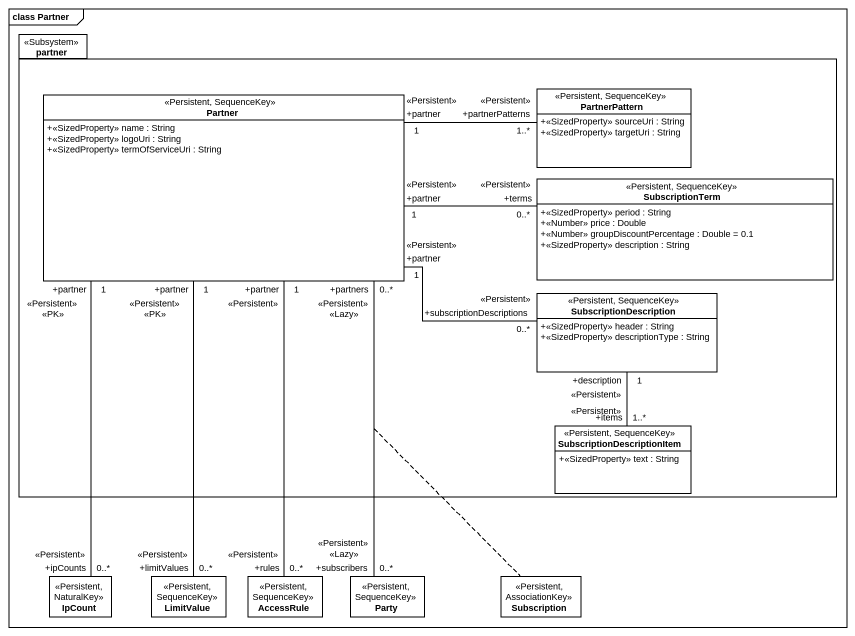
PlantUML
@startuml
mainframe class Partner
hide circle
hide empty members
skinparam classAttributeIconSize 0
package partner <<Subsystem>> {
  class Partner <<Persistent, SequenceKey>> {
    +<<SizedProperty>> name : String
    +<<SizedProperty>> logoUri : String
    +<<SizedProperty>> termOfServiceUri : String
  }
  class PartnerPattern <<Persistent, SequenceKey>> {
    +<<SizedProperty>> sourceUri : String
    +<<SizedProperty>> targetUri : String
  }
  class SubscriptionTerm <<Persistent, SequenceKey>> {
    +<<SizedProperty>> period : String
    +<<Number>> price : Double
    +<<Number>> groupDiscountPercentage : Double = 0.1
    +<<SizedProperty>> description : String
  }
  class SubscriptionDescription <<Persistent, SequenceKey>> {
    +<<SizedProperty>> header : String
    +<<SizedProperty>> descriptionType : String
  }
  class SubscriptionDescriptionItem <<Persistent, SequenceKey>> {
    +<<SizedProperty>> text : String
  }
}
class IpCount <<Persistent, NaturalKey>>
class LimitValue <<Persistent, SequenceKey>>
class AccessRule <<Persistent, SequenceKey>>
class Party <<Persistent, SequenceKey>>
class Subscription <<Persistent, AssociationKey>>
Partner "<<Persistent>>\n1\n+partner" -right- "<<Persistent>>\n1..*\n+partnerPatterns" PartnerPattern
Partner "<<Persistent>>\n+partner\n1" -right- "<<Persistent>>\n+subscriptionDescriptions\n0..*" SubscriptionDescription
Partner "+partner\n<<Persistent>>\n1" -- "+rules\n<<Persistent>>\n0..*" AccessRule
SubscriptionTerm "<<Persistent>>\n+terms\n0..*" -left- "<<Persistent>>\n+partner\n1" Partner
SubscriptionDescription "<<Persistent>>\n+description\n1" -- "<<Persistent>>\n1..*\n+items" SubscriptionDescriptionItem
IpCount "+ipCounts\n<<Persistent>>\n0..*" -up- "+partner\n<<Persistent>> <<PK>>\n1" Partner
LimitValue "+limitValues\n<<Persistent>>\n0..*" -up- "+partner\n<<Persistent>> <<PK>>\n1" Partner
Party "+subscribers\n<<Persistent>> <<Lazy>>\n0..*" -up- "+partners\n<<Persistent>> <<Lazy>>\n0..*" Partner
(Party, Partner) .. Subscription
@enduml
